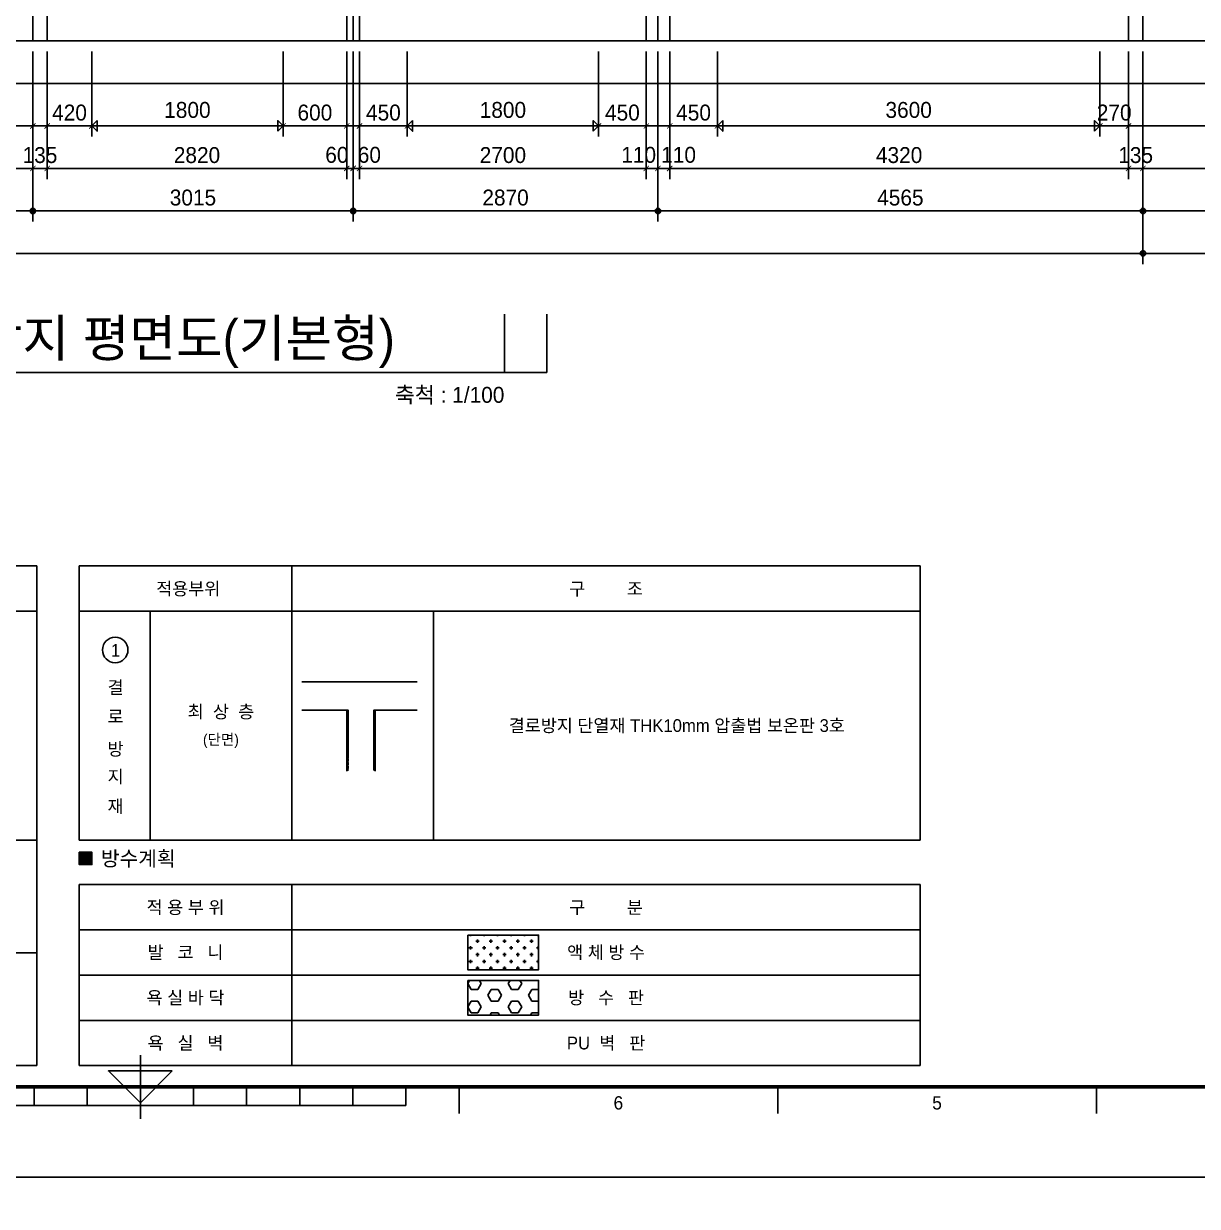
# Model space of a CAD drawing. Header units: millimetres. Extents: x -24416 to 92204, y -190080 to 23760.
# Drawn here: x 19951 to 31001, y -160655 to -149519 of the extents above; entities that cross this region are included whole.
import ezdxf
from ezdxf.enums import TextEntityAlignment as Align

# ---------------------------------------------------------------- set-up
doc = ezdxf.new("R2010")
doc.units = ezdxf.units.MM
doc.header["$LTSCALE"] = 50
for name, pattern in [('AUDIT_D_220706163347-0', [0]), ('CEN', [62, 60, -1, 0, -1]), ('HID', [2.5, 1.5, -1])]:
    doc.linetypes.add(name, pattern=pattern)
doc.layers.get('defpoints').update_dxf_attribs({"color": 139})
for name, color, linetype in [('AA-BORD-FORM', 7, 'Continuous'), ('AA-BORD-TEXT', 3, 'Continuous'), ('AA-XXXX-DIMS', 7, 'Continuous'), ('AA-XXXX-SYMB', 7, 'Continuous'), ('AA-XXXX-TEXT', 3, 'Continuous'), ('AA-단열-바닥-욕실', 30, 'Continuous'), ('ARDM', 7, 'Continuous'), ('BANG', 7, 'Continuous'), ('CEN_CON', 1, 'CEN'), ('CEN_WALL', 12, 'CEN'), ('COL', 2, 'Continuous'), ('DIM', 7, 'AUDIT_D_220706163347-0'), ('ETC', 6, 'Continuous'), ('INS', 252, 'Continuous'), ('itxt', 7, 'Continuous'), ('TEXT', 3, 'Continuous'), ('단열재범위', 4, 'Continuous')]:
    doc.layers.add(name, color=color, linetype=linetype)
doc.layers.add('Defpoint', color=135, linetype='Continuous', plot=False)
doc.layers.add('MC', color=135, linetype='Continuous', plot=False)
doc.styles.add('HAUD01', font='Dotum.ttf')
doc.styles.add('돋움', font='Dotum.ttf')
doc.styles.add('맑은고딕', font='malgun.ttf', dxfattribs={"width": 0.9})
doc.dimstyles.new('DIM-50', dxfattribs={"dimscale": 50, "dimtxt": 3, "dimasz": 1, "dimexe": 2, "dimexo": 2, "dimgap": 1, "dimtad": 1, "dimdec": 0, "dimzin": 0, "dimdsep": 46, "dimtxsty": '맑은고딕', "dimblk1": 'DIMDOT', "dimblk2": 'DIMDOT', "dimsah": 1, "dimcen": 0.09, "dimdle": 2, "dimclrd": 7, "dimclre": 7, "dimclrt": 3, "dimadec": 0, "dimazin": 0, "dimtfac": 1, "dimtdec": 0, "dimtix": 1, "dimtmove": 2, "dimatfit": 3, "dimldrblk": 'DIMDOT', "dimfxl": 1, "dimtolj": 1, "dimtzin": 0, "dimarcsym": 0})
doc.dimstyles.new('MCDIM-50', dxfattribs={"dimscale": 50, "dimtxt": 3, "dimasz": 1, "dimexe": 2, "dimexo": 2, "dimgap": 1, "dimtad": 1, "dimdec": 0, "dimzin": 0, "dimdsep": 46, "dimtxsty": '맑은고딕', "dimblk1": 'ARCHTICK', "dimblk2": 'ARCHTICK', "dimsah": 1, "dimcen": 0.09, "dimdle": 2, "dimclrd": 7, "dimclre": 7, "dimclrt": 3, "dimadec": 0, "dimazin": 0, "dimtfac": 1, "dimtdec": 0, "dimtix": 1, "dimtmove": 2, "dimatfit": 3, "dimldrblk": 'ARCHTICK', "dimfxl": 1, "dimtolj": 1, "dimtzin": 0, "dimarcsym": 0})
doc.dimstyles.new('외부100-win', dxfattribs={"dimscale": 50, "dimtxt": 3, "dimasz": 1, "dimexe": 2, "dimexo": 2.5, "dimgap": 1.5, "dimtad": 1, "dimdec": 0, "dimzin": 0, "dimdsep": 46, "dimtxsty": '맑은고딕', "dimblk": 'DO2-2', "dimblk1": 'DO2-2', "dimblk2": 'DIMDOT', "dimcen": 0.09, "dimdle": 2, "dimclrd": 7, "dimclre": 7, "dimclrt": 3, "dimadec": 0, "dimazin": 0, "dimtfac": 1, "dimtdec": 0, "dimtix": 1, "dimtmove": 2, "dimatfit": 3, "dimldrblk": 'DO2-2', "dimfxl": 1, "dimtolj": 1, "dimtzin": 0, "dimarcsym": 0})

# ---------------------------------------------------------------- blocks, each defined once
blk = doc.blocks.new('XR-FORM 청주월명')
at = {"layer": 'AA-BORD-FORM', "color": 2}
for p, q in [((421, 23), (421, 11)), ((401, 17), (401, 13.5)), ((411, 17), (411, 13.5)), ((431, 17), (431, 13.5)), ((441, 17), (441, 13.5)), ((451, 17), (451, 13.5)), ((461, 17), (461, 13.5)), ((471, 17), (471, 13.5)), ((481, 17), (481, 12)), ((541, 17), (541, 12)), ((601, 17), (601, 12)), ((371, 13.5), (471, 13.5))]:
    blk.add_line(p, q, dxfattribs=at)
at = {"layer": 'AA-BORD-FORM', "color": 1}
blk.add_lwpolyline([(0, 0), (841, 0), (841, 594), (0, 594)], close=True, dxfattribs=at)
at = {"layer": 'AA-BORD-FORM', "color": 2, "const_width": 0.682}
blk.add_lwpolyline([(21, 17), (21, 577), (821, 577), (821, 17)], close=True, dxfattribs=at)
at = {"layer": 'AA-BORD-FORM', "color": 2}
blk.add_lwpolyline([(427, 20), (421, 14), (415, 20)], close=True, dxfattribs=at)
at = {"layer": 'AA-BORD-TEXT', "color": 7, "style": 'HAUD01'}
for s, p in [('6', (511, 13.99)), ('5', (571, 13.99))]:
    blk.add_text(s, height=2.5, dxfattribs=at).set_placement(p, align=Align.MIDDLE_CENTER)
blk = doc.blocks.new('U-131A(기본)', base_point=(-95321, -158830))
at = {"layer": 'CEN_CON'}
for p, q in [((-70061, -159130), (-70061, -148195)), ((-80511, -159130), (-80511, -154705)), ((-74626, -159130), (-74626, -154705))]:
    blk.add_line(p, q, dxfattribs=at)
at = {"layer": 'CEN_WALL'}
blk.add_line((-77496, -159130), (-77496, -154705), dxfattribs=at)
at = {"layer": 'MC'}
for p, q in [((-70196, -159130), (-70196, -148195)), ((-80376, -159130), (-80376, -154705)), ((-77556, -159130), (-77556, -154705)), ((-77436, -159130), (-77436, -154705)), ((-74736, -159130), (-74736, -154705)), ((-74516, -159130), (-74516, -154705))]:
    blk.add_line(p, q, dxfattribs=at)
blk = doc.blocks.new('insul1')
blk.add_lwpolyline([(0, 0, 0.480617), (0.1, 0.2), (0, 0.8, -1.249969), (0.3, 0.8), (0.2, 0.2, 0.480617), (0.3, 0, 0.480617)], format="xyb")
blk = doc.blocks.new('Z$W@#5157158E')
at = {"layer": 'AA-단열-바닥-욕실'}
h = blk.add_hatch(dxfattribs=at)
h.set_pattern_fill('HEX', color=256, scale=25)
h.set_pattern_definition([(0, (-65283.87, -429.19), (0, 137.48153), [79.375, -158.75]), (120, (-65283.87, -429.19), (-119.0625, -68.74077), [79.375, -158.75]), (60, (-65204.49, -429.19), (-119.0625, 68.74077), [79.375, -158.75])])
h.paths.add_polyline_path([(30936, 1267), (30936, 1675), (30103, 1675), (30103, 1267)])
at = {"layer": 'ETC', "linetype": 'HID'}
h = blk.add_hatch(dxfattribs=at)
h.set_pattern_fill('CROSS', color=256, scale=12.5)
h.set_pattern_definition([(0, (-29669.325, -4419.56), (79.375, 79.375), [39.6875, -119.0625]), (90, (-29649.48, -4439.4), (-79.375, 79.375), [39.6875, -119.0625])])
h.paths.add_polyline_path([(30936, 1800), (30936, 2208), (30103, 2208), (30103, 1800)])
at = {"layer": 'itxt'}
blk.add_hatch(color=256, dxfattribs=at).paths.add_polyline_path([(25679, 3038), (25679, 3182), (25531, 3182), (25531, 3038)])
at = {"layer": 'BANG'}
blk.add_line((15968, 1999, 0), (25031, 1999, 0), dxfattribs=at)
at = {"layer": 'COL'}
for p, q in [((28150, 5188, 0), (29508, 5188, 0)), ((28680, 4854, 0), (28150, 4854, 0)), ((29014, 4854, 0), (29508, 4854, 0)), ((28680, 4138, 0), (28680, 4289, 0)), ((29014, 4138, 0), (29014, 4289, 0))]:
    blk.add_line(p, q, dxfattribs=at)
at = {"layer": 'COL', "elevation": 0}
for points in [[(28680, 4854), (28697, 4854), (28697, 4289), (28680, 4289)], [(29014, 4854), (28997, 4854), (28997, 4289), (29014, 4289)]]:
    blk.add_lwpolyline(points, dxfattribs=at)
at = {"layer": 'itxt'}
for p, q in [((15135, 6554, 0), (25031, 6554, 0)), ((25031, 6554, 0), (25031, 671, 0)), ((25531, 6554, 0), (35428, 6554, 0)), ((25531, 6554, 0), (25531, 3326, 0)), ((28031, 6554, 0), (28031, 3326, 0)), ((35428, 6554, 0), (35428, 3326, 0)), ((26365, 6021, 0), (26365, 3326, 0)), ((29698, 6021, 0), (29698, 3326, 0)), ((25531, 3326, 0), (35428, 3326, 0)), ((25531, 671, 0), (25531, 2804, 0)), ((25531, 2804, 0), (35428, 2804, 0)), ((28031, 2804, 0), (28031, 671, 0)), ((35428, 2804, 0), (35428, 671, 0)), ((25031, 671, 0), (15135, 671, 0))]:
    blk.add_line(p, q, dxfattribs=at)
at = {"layer": 'itxt', "elevation": 0}
for points in [[(15135, 6021), (25031, 6021)], [(25531, 6021), (35428, 6021)], [(15135, 3326), (25031, 3326)], [(25531, 2271), (35428, 2271)], [(25531, 1737), (35428, 1737)], [(25531, 1204), (35428, 1204)], [(25531, 671), (35428, 671)]]:
    blk.add_lwpolyline(points, dxfattribs=at)
for points in [[(25531, 3182), (25679, 3182), (25679, 3038), (25531, 3038)], [(30103, 2208), (30103, 1800), (30936, 1800), (30936, 2208), (30103, 2208)], [(30103, 1675), (30103, 1267), (30936, 1267), (30936, 1675), (30103, 1675)]]:
    blk.add_lwpolyline(points, close=True, dxfattribs=at)
at = {"layer": 'TEXT'}
blk.add_circle((25954, 5564, 0), 150, dxfattribs=at)
at = {"layer": '단열재범위'}
for p, q in [((28680, 4289, 0), (28680, 4854, 0)), ((29014, 4289, 0), (29014, 4854, 0))]:
    blk.add_line(p, q, dxfattribs=at)
at = {"layer": 'INS', "xscale": -10.00000000000004, "yscale": 10.00000000000004, "zscale": 10.00000000000002, "rotation": 90, "row_count": 1, "column_count": 188, "row_spacing": 5.366800753803273e-16, "column_spacing": -3.000000000000013}
for p in [(28697, 4854, 0), (29007, 4854, 0)]:
    blk.add_blockref('insul1', p, dxfattribs=at)
at = {"layer": 'TEXT', "style": '돋움'}
for s, height, p in [('적용부위', 150, (26814, 6284, 0)), ('구         조', 150, (31730, 6284, 0)), ('1', 150, (25958, 5559, 0)), ('결', 150, (25958, 5123, 0)), ('최  상  층', 150, (27198, 4837, 0)), ('로', 150, (25958, 4780, 0)), ('결로방지 단열재 THK10mm 압출법 보온판 3호', 150, (32563, 4674, 0)), ('방', 150, (25958, 4398, 0)), ('(단면)', 125, (27198, 4510, 0)), ('지', 150, (25958, 4073, 0)), ('재', 150, (25958, 3725, 0)), ('방수계획', 175, (26225, 3109, 0)), ('적 용 부 위', 150, (26781, 2534, 0)), ('구         분', 150, (31730, 2534, 0)), ('발   코   니', 150, (26781, 2004, 0)), ('액 체 방 수', 150, (31730, 2004, 0)), ('욕 실 바 닥', 150, (26781, 1471, 0)), ('방   수   판', 150, (31730, 1471, 0)), ('욕   실   벽', 150, (26781, 937, 0)), ('PU  벽   판', 150, (31730, 937, 0))]:
    blk.add_text(s, height=height, dxfattribs=at).set_placement(p, align=Align.MIDDLE_CENTER)
blk = doc.blocks.new('_ArchTick')
at = {"color": 0, "linetype": 'ByBlock', "const_width": 0.15}
blk.add_lwpolyline([(-0.5, -0.5), (0.5, 0.5)], dxfattribs=at)
blk = doc.blocks.new('*D218')
at = {"layer": 'defpoints', "color": 0, "linetype": 'ByBlock', "transparency": 16777216}
for p in [(29010, -173442), (29120, -173442), (29120, -174642)]:
    blk.add_point(p, dxfattribs=at)
at = {"layer": 'DIM', "color": 7, "linetype": 'ByBlock', "lineweight": -2, "transparency": 16777216}
for p, q in [((29010, -173542), (29010, -174742)), ((29120, -173542), (29120, -174742)), ((28910, -174642), (29220, -174642))]:
    blk.add_line(p, q, dxfattribs=at)
at = {"layer": 'DIM', "color": 7, "linetype": 'ByBlock', "lineweight": -2, "transparency": 16777216, "xscale": 50, "yscale": 50, "zscale": 50, "rotation": 180}
blk.add_blockref('_ArchTick', (29010, -174642), dxfattribs=at)
at = {"layer": 'DIM', "color": 7, "linetype": 'ByBlock', "lineweight": -2, "transparency": 16777216, "xscale": 50, "yscale": 50, "zscale": 50}
blk.add_blockref('_ArchTick', (29120, -174642), dxfattribs=at)
at = {"layer": 'DIM', "color": 3, "linetype": 'ByBlock', "transparency": 16777216, "insert": (29204, -174515), "char_height": 150, "attachment_point": 5, "style": 'HAUD01'}
blk.add_mtext('\\A1;110', dxfattribs=at)
blk = doc.blocks.new('*D219')
at = {"layer": 'defpoints', "color": 0, "linetype": 'ByBlock', "transparency": 16777216}
for p in [(29120, -173442), (33440, -173442), (33440, -174642)]:
    blk.add_point(p, dxfattribs=at)
at = {"layer": 'DIM', "color": 7, "linetype": 'ByBlock', "lineweight": -2, "transparency": 16777216}
for p, q in [((29120, -173542), (29120, -174742)), ((33440, -173542), (33440, -174742)), ((29020, -174642), (33540, -174642))]:
    blk.add_line(p, q, dxfattribs=at)
at = {"layer": 'DIM', "color": 7, "linetype": 'ByBlock', "lineweight": -2, "transparency": 16777216, "xscale": 50, "yscale": 50, "zscale": 50, "rotation": 180}
blk.add_blockref('_ArchTick', (29120, -174642), dxfattribs=at)
at = {"layer": 'DIM', "color": 7, "linetype": 'ByBlock', "lineweight": -2, "transparency": 16777216, "xscale": 50, "yscale": 50, "zscale": 50}
blk.add_blockref('_ArchTick', (33440, -174642), dxfattribs=at)
at = {"layer": 'DIM', "color": 3, "linetype": 'ByBlock', "transparency": 16777216, "insert": (31280, -174517), "char_height": 150, "attachment_point": 5, "style": 'HAUD01'}
blk.add_mtext('\\A1;4320', dxfattribs=at)
blk = doc.blocks.new('*D220')
at = {"layer": 'defpoints', "color": 0, "linetype": 'ByBlock', "transparency": 16777216}
for p in [(33440, -173442), (33575, -173442), (33575, -174642)]:
    blk.add_point(p, dxfattribs=at)
at = {"layer": 'DIM', "color": 7, "linetype": 'ByBlock', "lineweight": -2, "transparency": 16777216}
for p, q in [((33440, -173542), (33440, -174742)), ((33575, -173542), (33575, -174742)), ((33440, -174642), (33390, -174642)), ((33440, -174642), (33575, -174642)), ((33575, -174642), (33625, -174642))]:
    blk.add_line(p, q, dxfattribs=at)
at = {"layer": 'DIM', "color": 7, "linetype": 'ByBlock', "lineweight": -2, "transparency": 16777216, "xscale": 50, "yscale": 50, "zscale": 50}
blk.add_blockref('_ArchTick', (33440, -174642), dxfattribs=at)
at = {"layer": 'DIM', "color": 7, "linetype": 'ByBlock', "lineweight": -2, "transparency": 16777216, "xscale": 50, "yscale": 50, "zscale": 50, "rotation": 180}
blk.add_blockref('_ArchTick', (33575, -174642), dxfattribs=at)
at = {"layer": 'DIM', "color": 3, "linetype": 'ByBlock', "transparency": 16777216, "insert": (33507, -174517), "char_height": 150, "attachment_point": 5, "style": 'HAUD01'}
blk.add_mtext('\\A1;135', dxfattribs=at)
blk = doc.blocks.new('*D247')
at = {"layer": 'defpoints', "color": 0, "linetype": 'ByBlock', "transparency": 16777216}
for p in [(22350, -173442), (23125, -173442), (23125, -174242)]:
    blk.add_point(p, dxfattribs=at)
at = {"layer": 'DIM', "color": 7, "linetype": 'ByBlock', "lineweight": -2, "transparency": 16777216}
for p, q in [((22350, -173542), (22350, -174342)), ((23125, -173542), (23125, -174342)), ((22250, -174242), (23225, -174242))]:
    blk.add_line(p, q, dxfattribs=at)
at = {"layer": 'DIM', "color": 7, "linetype": 'ByBlock', "lineweight": -2, "transparency": 16777216, "xscale": 50, "yscale": 50, "zscale": 50, "rotation": 180}
blk.add_blockref('_ArchTick', (22350, -174242), dxfattribs=at)
at = {"layer": 'DIM', "color": 7, "linetype": 'ByBlock', "lineweight": -2, "transparency": 16777216, "xscale": 50, "yscale": 50, "zscale": 50}
blk.add_blockref('_ArchTick', (23125, -174242), dxfattribs=at)
at = {"layer": 'DIM', "color": 3, "linetype": 'ByBlock', "transparency": 16777216, "insert": (22737, -174117), "char_height": 150, "attachment_point": 5, "style": 'HAUD01'}
blk.add_mtext('\\A1;775', dxfattribs=at)
blk = doc.blocks.new('*D248')
at = {"layer": 'defpoints', "color": 0, "linetype": 'ByBlock', "transparency": 16777216}
for p in [(23260, -173442), (23680, -173442), (23680, -174242)]:
    blk.add_point(p, dxfattribs=at)
at = {"layer": 'DIM', "color": 7, "linetype": 'ByBlock', "lineweight": -2, "transparency": 16777216}
for p, q in [((23260, -173542), (23260, -174342)), ((23680, -173542), (23680, -174342)), ((23260, -174242), (23210, -174242)), ((23260, -174242), (23680, -174242)), ((23680, -174242), (23730, -174242))]:
    blk.add_line(p, q, dxfattribs=at)
at = {"layer": 'DIM', "color": 7, "linetype": 'ByBlock', "lineweight": -2, "transparency": 16777216, "xscale": 50, "yscale": 50, "zscale": 50}
blk.add_blockref('_ArchTick', (23260, -174242), dxfattribs=at)
at = {"layer": 'DIM', "color": 7, "linetype": 'ByBlock', "lineweight": -2, "transparency": 16777216, "xscale": 50, "yscale": 50, "zscale": 50, "rotation": 180}
blk.add_blockref('_ArchTick', (23680, -174242), dxfattribs=at)
at = {"layer": 'DIM', "color": 3, "linetype": 'ByBlock', "transparency": 16777216, "insert": (23470, -174117), "char_height": 150, "attachment_point": 5, "style": 'HAUD01'}
blk.add_mtext('\\A1;420', dxfattribs=at)
blk = doc.blocks.new('DO2-2')
at = {"layer": 'ARDM'}
blk.add_line((0, 0), (-2, 0), dxfattribs=at)
blk.add_lwpolyline([(-1, -1), (-1, 1), (0, 0)], close=True, dxfattribs=at)
blk = doc.blocks.new('*D249')
at = {"layer": 'defpoints', "color": 0, "linetype": 'ByBlock', "transparency": 16777216}
for p in [(23680, -173442), (25480, -173442), (25480, -174242)]:
    blk.add_point(p, dxfattribs=at)
at = {"layer": 'DIM', "color": 7, "linetype": 'ByBlock', "lineweight": -2, "transparency": 16777216}
for p, q in [((23680, -173567), (23680, -174342)), ((25480, -173567), (25480, -174342)), ((23730, -174242), (25430, -174242))]:
    blk.add_line(p, q, dxfattribs=at)
at = {"layer": 'DIM', "color": 7, "linetype": 'ByBlock', "lineweight": -2, "transparency": 16777216, "xscale": 50, "yscale": 50, "zscale": 50, "rotation": 180}
blk.add_blockref('DO2-2', (23680, -174242), dxfattribs=at)
at = {"layer": 'DIM', "color": 7, "linetype": 'ByBlock', "lineweight": -2, "transparency": 16777216, "xscale": 50, "yscale": 50, "zscale": 50}
blk.add_blockref('DO2-2', (25480, -174242), dxfattribs=at)
at = {"layer": 'DIM', "color": 3, "linetype": 'ByBlock', "transparency": 16777216, "insert": (24580, -174092), "char_height": 150, "attachment_point": 5, "style": 'HAUD01'}
blk.add_mtext('\\A1;1800', dxfattribs=at)
blk = doc.blocks.new('DIMDOT')
at = {"layer": 'AA-XXXX-DIMS'}
for p, q in [((-1.5, 0), (1.5, 0)), ((0, -1.5), (0, 1.5))]:
    blk.add_line(p, q, dxfattribs=at)
for radius in [0.5, 0.25]:
    blk.add_circle((0, 0), radius, dxfattribs=at)
blk = doc.blocks.new('*D250')
at = {"layer": 'defpoints', "color": 0, "linetype": 'ByBlock', "transparency": 16777216}
for p in [(25480, -173442), (26080, -173442), (26080, -174242)]:
    blk.add_point(p, dxfattribs=at)
at = {"layer": 'DIM', "color": 7, "linetype": 'ByBlock', "lineweight": -2, "transparency": 16777216}
for p, q in [((25480, -173542), (25480, -174342)), ((26080, -173542), (26080, -174342)), ((25380, -174242), (26180, -174242))]:
    blk.add_line(p, q, dxfattribs=at)
at = {"layer": 'DIM', "color": 7, "linetype": 'ByBlock', "lineweight": -2, "transparency": 16777216, "xscale": 50, "yscale": 50, "zscale": 50, "rotation": 180}
blk.add_blockref('_ArchTick', (25480, -174242), dxfattribs=at)
at = {"layer": 'DIM', "color": 7, "linetype": 'ByBlock', "lineweight": -2, "transparency": 16777216, "xscale": 50, "yscale": 50, "zscale": 50}
blk.add_blockref('_ArchTick', (26080, -174242), dxfattribs=at)
at = {"layer": 'DIM', "color": 3, "linetype": 'ByBlock', "transparency": 16777216, "insert": (25780, -174117), "char_height": 150, "attachment_point": 5, "style": 'HAUD01'}
blk.add_mtext('\\A1;600', dxfattribs=at)
blk = doc.blocks.new('*D251')
at = {"layer": 'defpoints', "color": 0, "linetype": 'ByBlock', "transparency": 16777216}
for p in [(26200, -173442), (26650, -173442), (26650, -174242)]:
    blk.add_point(p, dxfattribs=at)
at = {"layer": 'DIM', "color": 7, "linetype": 'ByBlock', "lineweight": -2, "transparency": 16777216}
for p, q in [((26200, -173542), (26200, -174342)), ((26650, -173542), (26650, -174342)), ((26100, -174242), (26750, -174242))]:
    blk.add_line(p, q, dxfattribs=at)
at = {"layer": 'DIM', "color": 7, "linetype": 'ByBlock', "lineweight": -2, "transparency": 16777216, "xscale": 50, "yscale": 50, "zscale": 50, "rotation": 180}
blk.add_blockref('_ArchTick', (26200, -174242), dxfattribs=at)
at = {"layer": 'DIM', "color": 7, "linetype": 'ByBlock', "lineweight": -2, "transparency": 16777216, "xscale": 50, "yscale": 50, "zscale": 50}
blk.add_blockref('_ArchTick', (26650, -174242), dxfattribs=at)
at = {"layer": 'DIM', "color": 3, "linetype": 'ByBlock', "transparency": 16777216, "insert": (26425, -174117), "char_height": 150, "attachment_point": 5, "style": 'HAUD01'}
blk.add_mtext('\\A1;450', dxfattribs=at)
blk = doc.blocks.new('*D252')
at = {"layer": 'defpoints', "color": 0, "linetype": 'ByBlock', "transparency": 16777216}
for p in [(26650, -173442), (28450, -173442), (28450, -174242)]:
    blk.add_point(p, dxfattribs=at)
at = {"layer": 'DIM', "color": 7, "linetype": 'ByBlock', "lineweight": -2, "transparency": 16777216}
for p, q in [((26650, -173567), (26650, -174342)), ((28450, -173567), (28450, -174342)), ((26700, -174242), (28400, -174242))]:
    blk.add_line(p, q, dxfattribs=at)
at = {"layer": 'DIM', "color": 7, "linetype": 'ByBlock', "lineweight": -2, "transparency": 16777216, "xscale": 50, "yscale": 50, "zscale": 50, "rotation": 180}
blk.add_blockref('DO2-2', (26650, -174242), dxfattribs=at)
at = {"layer": 'DIM', "color": 7, "linetype": 'ByBlock', "lineweight": -2, "transparency": 16777216, "xscale": 50, "yscale": 50, "zscale": 50}
blk.add_blockref('DO2-2', (28450, -174242), dxfattribs=at)
at = {"layer": 'DIM', "color": 3, "linetype": 'ByBlock', "transparency": 16777216, "insert": (27550, -174092), "char_height": 150, "attachment_point": 5, "style": 'HAUD01'}
blk.add_mtext('\\A1;1800', dxfattribs=at)
blk = doc.blocks.new('*D253')
at = {"layer": 'defpoints', "color": 0, "linetype": 'ByBlock', "transparency": 16777216}
for p in [(28450, -173442), (28900, -173442), (28900, -174242)]:
    blk.add_point(p, dxfattribs=at)
at = {"layer": 'DIM', "color": 7, "linetype": 'ByBlock', "lineweight": -2, "transparency": 16777216}
for p, q in [((28450, -173542), (28450, -174342)), ((28900, -173542), (28900, -174342)), ((28350, -174242), (29000, -174242))]:
    blk.add_line(p, q, dxfattribs=at)
at = {"layer": 'DIM', "color": 7, "linetype": 'ByBlock', "lineweight": -2, "transparency": 16777216, "xscale": 50, "yscale": 50, "zscale": 50, "rotation": 180}
blk.add_blockref('_ArchTick', (28450, -174242), dxfattribs=at)
at = {"layer": 'DIM', "color": 7, "linetype": 'ByBlock', "lineweight": -2, "transparency": 16777216, "xscale": 50, "yscale": 50, "zscale": 50}
blk.add_blockref('_ArchTick', (28900, -174242), dxfattribs=at)
at = {"layer": 'DIM', "color": 3, "linetype": 'ByBlock', "transparency": 16777216, "insert": (28675, -174117), "char_height": 150, "attachment_point": 5, "style": 'HAUD01'}
blk.add_mtext('\\A1;450', dxfattribs=at)
blk = doc.blocks.new('*D254')
at = {"layer": 'defpoints', "color": 0, "linetype": 'ByBlock', "transparency": 16777216}
for p in [(29120, -173442), (29570, -173442), (29570, -174242)]:
    blk.add_point(p, dxfattribs=at)
at = {"layer": 'DIM', "color": 7, "linetype": 'ByBlock', "lineweight": -2, "transparency": 16777216}
for p, q in [((29120, -173542), (29120, -174342)), ((29570, -173542), (29570, -174342)), ((29020, -174242), (29670, -174242))]:
    blk.add_line(p, q, dxfattribs=at)
at = {"layer": 'DIM', "color": 7, "linetype": 'ByBlock', "lineweight": -2, "transparency": 16777216, "xscale": 50, "yscale": 50, "zscale": 50, "rotation": 180}
blk.add_blockref('_ArchTick', (29120, -174242), dxfattribs=at)
at = {"layer": 'DIM', "color": 7, "linetype": 'ByBlock', "lineweight": -2, "transparency": 16777216, "xscale": 50, "yscale": 50, "zscale": 50}
blk.add_blockref('_ArchTick', (29570, -174242), dxfattribs=at)
at = {"layer": 'DIM', "color": 3, "linetype": 'ByBlock', "transparency": 16777216, "insert": (29345, -174117), "char_height": 150, "attachment_point": 5, "style": 'HAUD01'}
blk.add_mtext('\\A1;450', dxfattribs=at)
blk = doc.blocks.new('*D255')
at = {"layer": 'defpoints', "color": 0, "linetype": 'ByBlock', "transparency": 16777216}
for p in [(29570, -173442), (33170, -173442), (33170, -174242)]:
    blk.add_point(p, dxfattribs=at)
at = {"layer": 'DIM', "color": 7, "linetype": 'ByBlock', "lineweight": -2, "transparency": 16777216}
for p, q in [((29570, -173567), (29570, -174342)), ((33170, -173567), (33170, -174342)), ((29620, -174242), (33120, -174242))]:
    blk.add_line(p, q, dxfattribs=at)
at = {"layer": 'DIM', "color": 7, "linetype": 'ByBlock', "lineweight": -2, "transparency": 16777216, "xscale": 50, "yscale": 50, "zscale": 50, "rotation": 180}
blk.add_blockref('DO2-2', (29570, -174242), dxfattribs=at)
at = {"layer": 'DIM', "color": 7, "linetype": 'ByBlock', "lineweight": -2, "transparency": 16777216, "xscale": 50, "yscale": 50, "zscale": 50}
blk.add_blockref('DO2-2', (33170, -174242), dxfattribs=at)
at = {"layer": 'DIM', "color": 3, "linetype": 'ByBlock', "transparency": 16777216, "insert": (31370, -174092), "char_height": 150, "attachment_point": 5, "style": 'HAUD01'}
blk.add_mtext('\\A1;3600', dxfattribs=at)
blk = doc.blocks.new('*D256')
at = {"layer": 'defpoints', "color": 0, "linetype": 'ByBlock', "transparency": 16777216}
for p in [(33170, -173442), (33440, -173442), (33440, -174242)]:
    blk.add_point(p, dxfattribs=at)
at = {"layer": 'DIM', "color": 7, "linetype": 'ByBlock', "lineweight": -2, "transparency": 16777216}
for p, q in [((33170, -173542), (33170, -174342)), ((33440, -173542), (33440, -174342)), ((33170, -174242), (33120, -174242)), ((33170, -174242), (33440, -174242)), ((33440, -174242), (33490, -174242))]:
    blk.add_line(p, q, dxfattribs=at)
at = {"layer": 'DIM', "color": 7, "linetype": 'ByBlock', "lineweight": -2, "transparency": 16777216, "xscale": 50, "yscale": 50, "zscale": 50}
blk.add_blockref('_ArchTick', (33170, -174242), dxfattribs=at)
at = {"layer": 'DIM', "color": 7, "linetype": 'ByBlock', "lineweight": -2, "transparency": 16777216, "xscale": 50, "yscale": 50, "zscale": 50, "rotation": 180}
blk.add_blockref('_ArchTick', (33440, -174242), dxfattribs=at)
at = {"layer": 'DIM', "color": 3, "linetype": 'ByBlock', "transparency": 16777216, "insert": (33305, -174117), "char_height": 150, "attachment_point": 5, "style": 'HAUD01'}
blk.add_mtext('\\A1;270', dxfattribs=at)
blk = doc.blocks.new('*D424')
at = {"layer": 'defpoints', "color": 0, "transparency": 16777216}
for p in [(19825, -173442), (23125, -173442), (23125, -175042)]:
    blk.add_point(p, dxfattribs=at)
at = {"layer": 'DIM', "color": 7, "lineweight": -2, "transparency": 16777216}
for p, q in [((19825, -173542), (19825, -175142)), ((23125, -173542), (23125, -175142)), ((19875, -175042), (23075, -175042))]:
    blk.add_line(p, q, dxfattribs=at)
at = {"layer": 'DIM', "color": 7, "lineweight": -2, "transparency": 16777216, "xscale": 50, "yscale": 50, "zscale": 50, "rotation": 180}
blk.add_blockref('DIMDOT', (19825, -175042), dxfattribs=at)
at = {"layer": 'DIM', "color": 7, "lineweight": -2, "transparency": 16777216, "xscale": 50, "yscale": 50, "zscale": 50}
blk.add_blockref('DIMDOT', (23125, -175042), dxfattribs=at)
at = {"layer": 'DIM', "color": 3, "transparency": 16777216, "insert": (21475, -174917), "char_height": 150, "attachment_point": 5, "style": 'HAUD01'}
blk.add_mtext('\\A1;3300', dxfattribs=at)
blk = doc.blocks.new('*D425')
at = {"layer": 'defpoints', "color": 0, "transparency": 16777216}
for p in [(23125, -173442), (26140, -173442), (26140, -175042)]:
    blk.add_point(p, dxfattribs=at)
at = {"layer": 'DIM', "color": 7, "lineweight": -2, "transparency": 16777216}
for p, q in [((23125, -173542), (23125, -175142)), ((26140, -173542), (26140, -175142)), ((23175, -175042), (26090, -175042))]:
    blk.add_line(p, q, dxfattribs=at)
at = {"layer": 'DIM', "color": 7, "lineweight": -2, "transparency": 16777216, "xscale": 50, "yscale": 50, "zscale": 50, "rotation": 180}
blk.add_blockref('DIMDOT', (23125, -175042), dxfattribs=at)
at = {"layer": 'DIM', "color": 7, "lineweight": -2, "transparency": 16777216, "xscale": 50, "yscale": 50, "zscale": 50}
blk.add_blockref('DIMDOT', (26140, -175042), dxfattribs=at)
at = {"layer": 'DIM', "color": 3, "transparency": 16777216, "insert": (24632, -174917), "char_height": 150, "attachment_point": 5, "style": 'HAUD01'}
blk.add_mtext('\\A1;3015', dxfattribs=at)
blk = doc.blocks.new('*D426')
at = {"layer": 'defpoints', "color": 0, "transparency": 16777216}
for p in [(26140, -173442), (29010, -173442), (29010, -175042)]:
    blk.add_point(p, dxfattribs=at)
at = {"layer": 'DIM', "color": 7, "lineweight": -2, "transparency": 16777216}
for p, q in [((26140, -173542), (26140, -175142)), ((29010, -173542), (29010, -175142)), ((26190, -175042), (28960, -175042))]:
    blk.add_line(p, q, dxfattribs=at)
at = {"layer": 'DIM', "color": 7, "lineweight": -2, "transparency": 16777216, "xscale": 50, "yscale": 50, "zscale": 50, "rotation": 180}
blk.add_blockref('DIMDOT', (26140, -175042), dxfattribs=at)
at = {"layer": 'DIM', "color": 7, "lineweight": -2, "transparency": 16777216, "xscale": 50, "yscale": 50, "zscale": 50}
blk.add_blockref('DIMDOT', (29010, -175042), dxfattribs=at)
at = {"layer": 'DIM', "color": 3, "transparency": 16777216, "insert": (27575, -174917), "char_height": 150, "attachment_point": 5, "style": 'HAUD01'}
blk.add_mtext('\\A1;2870', dxfattribs=at)
blk = doc.blocks.new('*D427')
at = {"layer": 'defpoints', "color": 0, "transparency": 16777216}
for p in [(29010, -173442), (33575, -173442), (33575, -175042)]:
    blk.add_point(p, dxfattribs=at)
at = {"layer": 'DIM', "color": 7, "lineweight": -2, "transparency": 16777216}
for p, q in [((29010, -173542), (29010, -175142)), ((33575, -173542), (33575, -175142)), ((29060, -175042), (33525, -175042))]:
    blk.add_line(p, q, dxfattribs=at)
at = {"layer": 'DIM', "color": 7, "lineweight": -2, "transparency": 16777216, "xscale": 50, "yscale": 50, "zscale": 50, "rotation": 180}
blk.add_blockref('DIMDOT', (29010, -175042), dxfattribs=at)
at = {"layer": 'DIM', "color": 7, "lineweight": -2, "transparency": 16777216, "xscale": 50, "yscale": 50, "zscale": 50}
blk.add_blockref('DIMDOT', (33575, -175042), dxfattribs=at)
at = {"layer": 'DIM', "color": 3, "transparency": 16777216, "insert": (31292, -174917), "char_height": 150, "attachment_point": 5, "style": 'HAUD01'}
blk.add_mtext('\\A1;4565', dxfattribs=at)
blk = doc.blocks.new('*D428')
at = {"layer": 'defpoints', "color": 0, "transparency": 16777216}
for p in [(33575, -173442), (37780, -173442), (37780, -175442)]:
    blk.add_point(p, dxfattribs=at)
at = {"layer": 'DIM', "color": 7, "lineweight": -2, "transparency": 16777216}
for p, q in [((33575, -173542), (33575, -175542)), ((37780, -173542), (37780, -175542)), ((33625, -175442), (37730, -175442))]:
    blk.add_line(p, q, dxfattribs=at)
at = {"layer": 'DIM', "color": 7, "lineweight": -2, "transparency": 16777216, "xscale": 50, "yscale": 50, "zscale": 50, "rotation": 180}
blk.add_blockref('DIMDOT', (33575, -175442), dxfattribs=at)
at = {"layer": 'DIM', "color": 7, "lineweight": -2, "transparency": 16777216, "xscale": 50, "yscale": 50, "zscale": 50}
blk.add_blockref('DIMDOT', (37780, -175442), dxfattribs=at)
at = {"layer": 'DIM', "color": 3, "transparency": 16777216, "insert": (35677, -175317), "char_height": 150, "attachment_point": 5, "style": 'HAUD01'}
blk.add_mtext('\\A1;4205', dxfattribs=at)
blk = doc.blocks.new('*D429')
at = {"layer": 'defpoints', "color": 0, "transparency": 16777216}
for p in [(8315, -173442), (33575, -173442), (33575, -175442)]:
    blk.add_point(p, dxfattribs=at)
at = {"layer": 'DIM', "color": 7, "lineweight": -2, "transparency": 16777216}
for p, q in [((8315, -173542), (8315, -175542)), ((33575, -173542), (33575, -175542)), ((8365, -175442), (33525, -175442))]:
    blk.add_line(p, q, dxfattribs=at)
at = {"layer": 'DIM', "color": 7, "lineweight": -2, "transparency": 16777216, "xscale": 50, "yscale": 50, "zscale": 50, "rotation": 180}
blk.add_blockref('DIMDOT', (8315, -175442), dxfattribs=at)
at = {"layer": 'DIM', "color": 7, "lineweight": -2, "transparency": 16777216, "xscale": 50, "yscale": 50, "zscale": 50}
blk.add_blockref('DIMDOT', (33575, -175442), dxfattribs=at)
at = {"layer": 'DIM', "color": 3, "transparency": 16777216, "insert": (20945, -175317), "char_height": 150, "attachment_point": 5, "style": 'HAUD01'}
blk.add_mtext('\\A1;25260', dxfattribs=at)
blk = doc.blocks.new('*D439')
at = {"layer": 'defpoints', "color": 0, "linetype": 'ByBlock', "transparency": 16777216}
for p in [(23125, -173442), (23260, -173442), (23260, -174642)]:
    blk.add_point(p, dxfattribs=at)
at = {"layer": 'DIM', "color": 7, "linetype": 'ByBlock', "lineweight": -2, "transparency": 16777216}
for p, q in [((23125, -173542), (23125, -174742)), ((23260, -173542), (23260, -174742)), ((23125, -174642), (23075, -174642)), ((23125, -174642), (23260, -174642)), ((23260, -174642), (23310, -174642))]:
    blk.add_line(p, q, dxfattribs=at)
at = {"layer": 'DIM', "color": 7, "linetype": 'ByBlock', "lineweight": -2, "transparency": 16777216, "xscale": 50, "yscale": 50, "zscale": 50}
blk.add_blockref('_ArchTick', (23125, -174642), dxfattribs=at)
at = {"layer": 'DIM', "color": 7, "linetype": 'ByBlock', "lineweight": -2, "transparency": 16777216, "xscale": 50, "yscale": 50, "zscale": 50, "rotation": 180}
blk.add_blockref('_ArchTick', (23260, -174642), dxfattribs=at)
at = {"layer": 'DIM', "color": 3, "linetype": 'ByBlock', "transparency": 16777216, "insert": (23192, -174517), "char_height": 150, "attachment_point": 5, "style": 'HAUD01'}
blk.add_mtext('\\A1;135', dxfattribs=at)
blk = doc.blocks.new('*D440')
at = {"layer": 'defpoints', "color": 0, "linetype": 'ByBlock', "transparency": 16777216}
for p in [(23260, -173442), (26080, -173442), (26080, -174642)]:
    blk.add_point(p, dxfattribs=at)
at = {"layer": 'DIM', "color": 7, "linetype": 'ByBlock', "lineweight": -2, "transparency": 16777216}
for p, q in [((23260, -173542), (23260, -174742)), ((26080, -173542), (26080, -174742)), ((23160, -174642), (26180, -174642))]:
    blk.add_line(p, q, dxfattribs=at)
at = {"layer": 'DIM', "color": 7, "linetype": 'ByBlock', "lineweight": -2, "transparency": 16777216, "xscale": 50, "yscale": 50, "zscale": 50, "rotation": 180}
blk.add_blockref('_ArchTick', (23260, -174642), dxfattribs=at)
at = {"layer": 'DIM', "color": 7, "linetype": 'ByBlock', "lineweight": -2, "transparency": 16777216, "xscale": 50, "yscale": 50, "zscale": 50}
blk.add_blockref('_ArchTick', (26080, -174642), dxfattribs=at)
at = {"layer": 'DIM', "color": 3, "linetype": 'ByBlock', "transparency": 16777216, "insert": (24670, -174517), "char_height": 150, "attachment_point": 5, "style": 'HAUD01'}
blk.add_mtext('\\A1;2820', dxfattribs=at)
blk = doc.blocks.new('*D441')
at = {"layer": 'defpoints', "color": 0, "linetype": 'ByBlock', "transparency": 16777216}
for p in [(26080, -173442), (26140, -173442), (26140, -174642)]:
    blk.add_point(p, dxfattribs=at)
at = {"layer": 'DIM', "color": 7, "linetype": 'ByBlock', "lineweight": -2, "transparency": 16777216}
for p, q in [((26080, -173542), (26080, -174742)), ((26140, -173542), (26140, -174742)), ((26080, -174642), (26030, -174642)), ((26080, -174642), (26140, -174642)), ((26140, -174642), (26190, -174642))]:
    blk.add_line(p, q, dxfattribs=at)
at = {"layer": 'DIM', "color": 7, "linetype": 'ByBlock', "lineweight": -2, "transparency": 16777216, "xscale": 50, "yscale": 50, "zscale": 50}
blk.add_blockref('_ArchTick', (26080, -174642), dxfattribs=at)
at = {"layer": 'DIM', "color": 7, "linetype": 'ByBlock', "lineweight": -2, "transparency": 16777216, "xscale": 50, "yscale": 50, "zscale": 50, "rotation": 180}
blk.add_blockref('_ArchTick', (26140, -174642), dxfattribs=at)
at = {"layer": 'DIM', "color": 3, "linetype": 'ByBlock', "transparency": 16777216, "insert": (25987, -174515), "char_height": 150, "attachment_point": 5, "style": 'HAUD01'}
blk.add_mtext('\\A1;60', dxfattribs=at)
blk = doc.blocks.new('*D442')
at = {"layer": 'defpoints', "color": 0, "linetype": 'ByBlock', "transparency": 16777216}
for p in [(26140, -173442), (26200, -173442), (26200, -174642)]:
    blk.add_point(p, dxfattribs=at)
at = {"layer": 'DIM', "color": 7, "linetype": 'ByBlock', "lineweight": -2, "transparency": 16777216}
for p, q in [((26140, -173542), (26140, -174742)), ((26200, -173542), (26200, -174742)), ((26140, -174642), (26090, -174642)), ((26140, -174642), (26200, -174642)), ((26200, -174642), (26250, -174642))]:
    blk.add_line(p, q, dxfattribs=at)
at = {"layer": 'DIM', "color": 7, "linetype": 'ByBlock', "lineweight": -2, "transparency": 16777216, "xscale": 50, "yscale": 50, "zscale": 50}
blk.add_blockref('_ArchTick', (26140, -174642), dxfattribs=at)
at = {"layer": 'DIM', "color": 7, "linetype": 'ByBlock', "lineweight": -2, "transparency": 16777216, "xscale": 50, "yscale": 50, "zscale": 50, "rotation": 180}
blk.add_blockref('_ArchTick', (26200, -174642), dxfattribs=at)
at = {"layer": 'DIM', "color": 3, "linetype": 'ByBlock', "transparency": 16777216, "insert": (26293, -174515), "char_height": 150, "attachment_point": 5, "style": 'HAUD01'}
blk.add_mtext('\\A1;60', dxfattribs=at)
blk = doc.blocks.new('*D443')
at = {"layer": 'defpoints', "color": 0, "linetype": 'ByBlock', "transparency": 16777216}
for p in [(26200, -173442), (28900, -173442), (28900, -174642)]:
    blk.add_point(p, dxfattribs=at)
at = {"layer": 'DIM', "color": 7, "linetype": 'ByBlock', "lineweight": -2, "transparency": 16777216}
for p, q in [((26200, -173542), (26200, -174742)), ((28900, -173542), (28900, -174742)), ((26100, -174642), (29000, -174642))]:
    blk.add_line(p, q, dxfattribs=at)
at = {"layer": 'DIM', "color": 7, "linetype": 'ByBlock', "lineweight": -2, "transparency": 16777216, "xscale": 50, "yscale": 50, "zscale": 50, "rotation": 180}
blk.add_blockref('_ArchTick', (26200, -174642), dxfattribs=at)
at = {"layer": 'DIM', "color": 7, "linetype": 'ByBlock', "lineweight": -2, "transparency": 16777216, "xscale": 50, "yscale": 50, "zscale": 50}
blk.add_blockref('_ArchTick', (28900, -174642), dxfattribs=at)
at = {"layer": 'DIM', "color": 3, "linetype": 'ByBlock', "transparency": 16777216, "insert": (27550, -174517), "char_height": 150, "attachment_point": 5, "style": 'HAUD01'}
blk.add_mtext('\\A1;2700', dxfattribs=at)
blk = doc.blocks.new('*D444')
at = {"layer": 'defpoints', "color": 0, "linetype": 'ByBlock', "transparency": 16777216}
for p in [(28900, -173442), (29010, -173442), (29010, -174642)]:
    blk.add_point(p, dxfattribs=at)
at = {"layer": 'DIM', "color": 7, "linetype": 'ByBlock', "lineweight": -2, "transparency": 16777216}
for p, q in [((28900, -173542), (28900, -174742)), ((29010, -173542), (29010, -174742)), ((28800, -174642), (29110, -174642))]:
    blk.add_line(p, q, dxfattribs=at)
at = {"layer": 'DIM', "color": 7, "linetype": 'ByBlock', "lineweight": -2, "transparency": 16777216, "xscale": 50, "yscale": 50, "zscale": 50, "rotation": 180}
blk.add_blockref('_ArchTick', (28900, -174642), dxfattribs=at)
at = {"layer": 'DIM', "color": 7, "linetype": 'ByBlock', "lineweight": -2, "transparency": 16777216, "xscale": 50, "yscale": 50, "zscale": 50}
blk.add_blockref('_ArchTick', (29010, -174642), dxfattribs=at)
at = {"layer": 'DIM', "color": 3, "linetype": 'ByBlock', "transparency": 16777216, "insert": (28828, -174515), "char_height": 150, "attachment_point": 5, "style": 'HAUD01'}
blk.add_mtext('\\A1;110', dxfattribs=at)
blk = doc.blocks.new('DIM-1108')
at = {"layer": 'DIM'}
for base, p1, p2, override, picture, middle in [((33574.7, -175442.4), (8314.7, -173442.4), (33574.7, -173442.4), {"dimscale": 50, "dimtxsty": 'HAUD01'}, '*D429', (20944.7, -175317.3)), ((23124.7, -175042.4), (19824.7, -173442.4), (23124.7, -173442.4), {"dimscale": 50, "dimtxsty": 'HAUD01'}, '*D424', (21474.7, -174917.3)), ((26139.7, -175042.4), (23124.7, -173442.4), (26139.7, -173442.4), {"dimscale": 50, "dimtxsty": 'HAUD01'}, '*D425', (24632.2, -174917.3)), ((29009.7, -175042.4), (26139.7, -173442.4), (29009.7, -173442.4), {"dimscale": 50, "dimtxsty": 'HAUD01'}, '*D426', (27574.7, -174917.3)), ((33574.7, -175042.4), (29009.7, -173442.4), (33574.7, -173442.4), {"dimscale": 50, "dimtxsty": 'HAUD01'}, '*D427', (31292.2, -174917.3)), ((37779.7, -175442.4), (33574.7, -173442.4), (37779.7, -173442.4), {"dimtxsty": 'HAUD01'}, '*D428', (35677.2, -175317.3))]:
    dim = blk.add_linear_dim(base=base, p1=p1, p2=p2, angle=180, dimstyle='DIM-50', override=override, dxfattribs=at)
    dim.commit()
    dim.dimension.update_dxf_attribs({"geometry": picture, "text_midpoint": middle})
at = {"layer": 'DIM', "linetype": 'ByBlock'}
for base, p1, p2, dimstyle, picture, middle in [((23124.7, -174242.4), (22349.7, -173442.4), (23124.7, -173442.4), 'MCDIM-50', '*D247', (22737.2, -174117.3)), ((23259.7, -174642.4), (23124.7, -173442.4), (23259.7, -173442.4), 'MCDIM-50', '*D439', (23192.2, -174517.3)), ((26079.7, -174642.4), (23259.7, -173442.4), (26079.7, -173442.4), 'MCDIM-50', '*D440', (24669.7, -174517.3)), ((23679.7, -174242.4), (23259.7, -173442.4), (23679.7, -173442.4), 'MCDIM-50', '*D248', (23469.7, -174117.3)), ((25479.7, -174242.4), (23679.7, -173442.4), (25479.7, -173442.4), '외부100-win', '*D249', (24579.7, -174092.3)), ((26079.7, -174242.4), (25479.7, -173442.4), (26079.7, -173442.4), 'MCDIM-50', '*D250', (25779.7, -174117.3)), ((26649.7, -174242.4), (26199.7, -173442.4), (26649.7, -173442.4), 'MCDIM-50', '*D251', (26424.7, -174117.3)), ((28899.7, -174642.4), (26199.7, -173442.4), (28899.7, -173442.4), 'MCDIM-50', '*D443', (27549.7, -174517.3)), ((28449.7, -174242.4), (26649.7, -173442.4), (28449.7, -173442.4), '외부100-win', '*D252', (27549.7, -174092.3)), ((28899.7, -174242.4), (28449.7, -173442.4), (28899.7, -173442.4), 'MCDIM-50', '*D253', (28674.7, -174117.3)), ((33439.7, -174642.4), (29119.7, -173442.4), (33439.7, -173442.4), 'MCDIM-50', '*D219', (31279.7, -174517.3)), ((29569.7, -174242.4), (29119.7, -173442.4), (29569.7, -173442.4), 'MCDIM-50', '*D254', (29344.7, -174117.3)), ((33169.7, -174242.4), (29569.7, -173442.4), (33169.7, -173442.4), '외부100-win', '*D255', (31369.7, -174092.3)), ((33439.7, -174242.4), (33169.7, -173442.4), (33439.7, -173442.4), 'MCDIM-50', '*D256', (33304.7, -174117.3)), ((33574.7, -174642.4), (33439.7, -173442.4), (33574.7, -173442.4), 'MCDIM-50', '*D220', (33507.2, -174517.3))]:
    dim = blk.add_linear_dim(base=base, p1=p1, p2=p2, angle=180, dimstyle=dimstyle, override={"dimtxsty": 'HAUD01'}, dxfattribs=at)
    dim.commit()
    dim.dimension.update_dxf_attribs({"geometry": picture, "text_midpoint": middle})
for base, p1, p2, picture, middle in [((26139.7, -174642.4), (26079.7, -173442.4), (26139.7, -173442.4), '*D441', (25986.6, -174514.9)), ((26199.7, -174642.4), (26139.7, -173442.4), (26199.7, -173442.4), '*D442', (26292.9, -174514.9)), ((29009.7, -174642.4), (28899.7, -173442.4), (29009.7, -173442.4), '*D444', (28827.7, -174514.5)), ((29119.7, -174642.4), (29009.7, -173442.4), (29119.7, -173442.4), '*D218', (29203.9, -174514.5))]:
    dim = blk.add_linear_dim(base=base, p1=p1, p2=p2, angle=180, dimstyle='MCDIM-50', override={"dimtxsty": 'HAUD01'}, dxfattribs=at)
    dim.commit()
    dim.dimension.update_dxf_attribs({"geometry": picture, "text_midpoint": middle, "dimtype": 128})

msp = doc.modelspace()

# ---------------------------------------------------------------- linework, layer by layer
at = {"layer": 'AA-XXXX-SYMB', "color": 3}
msp.add_line((13793, -152805), (24877, -152805), dxfattribs=at)
at = {"layer": 'Defpoint'}
for p, q in [((24477, -152805), (24477, -152255)), ((24877, -152805), (24877, -152255))]:
    msp.add_line(p, q, dxfattribs=at)
at = {"layer": 'defpoints'}
for points in [[(1577, -133957), (37093, -133957), (37093, -151682), (1577, -151682)], [(1977, -134357), (36693, -134357), (36693, -151282), (1977, -151282)], [(2377, -134757), (36293, -134757), (36293, -150882), (2377, -150882)], [(2777, -135157), (35893, -135157), (35893, -150482), (2777, -150482)], [(3177, -135557), (35493, -135557), (35493, -150082), (3177, -150082)], [(3577, -135957), (35093, -135957), (35093, -149682), (3577, -149682)]]:
    msp.add_lwpolyline(points, close=True, dxfattribs=at)

# ---------------------------------------------------------------- block references
for name, p in [('DIM-1108', (-3087, 23760)), ('U-131A(기본)', (5228, -149382))]:
    msp.add_blockref(name, p)
for name, p, xscale, yscale, zscale in [('XR-FORM 청주월명', (0, -160380), 50, 50, 50), ('Z$W@#5157158E', (50, -159867, 0), 0.8, 0.8, 0.8), ('XR-FORM 청주월명', (0, -190080), 50, 50, 50)]:
    msp.add_blockref(name, p, dxfattribs=dict(xscale=xscale, yscale=yscale, zscale=zscale))

# ---------------------------------------------------------------- texts
at = {"layer": 'AA-XXXX-TEXT', "style": 'HAUD01'}
msp.add_text('P134㎡A형 방수,단열,결로방지 평면도(기본형)', height=350, dxfattribs=at).set_placement((14193, -152655))
at = {"layer": 'AA-XXXX-TEXT', "insert": (24477, -153105), "char_height": 150, "attachment_point": 9, "style": 'HAUD01'}
msp.add_mtext('축척 : 1/100', dxfattribs=at)

doc.saveas('drawing.dxf')
